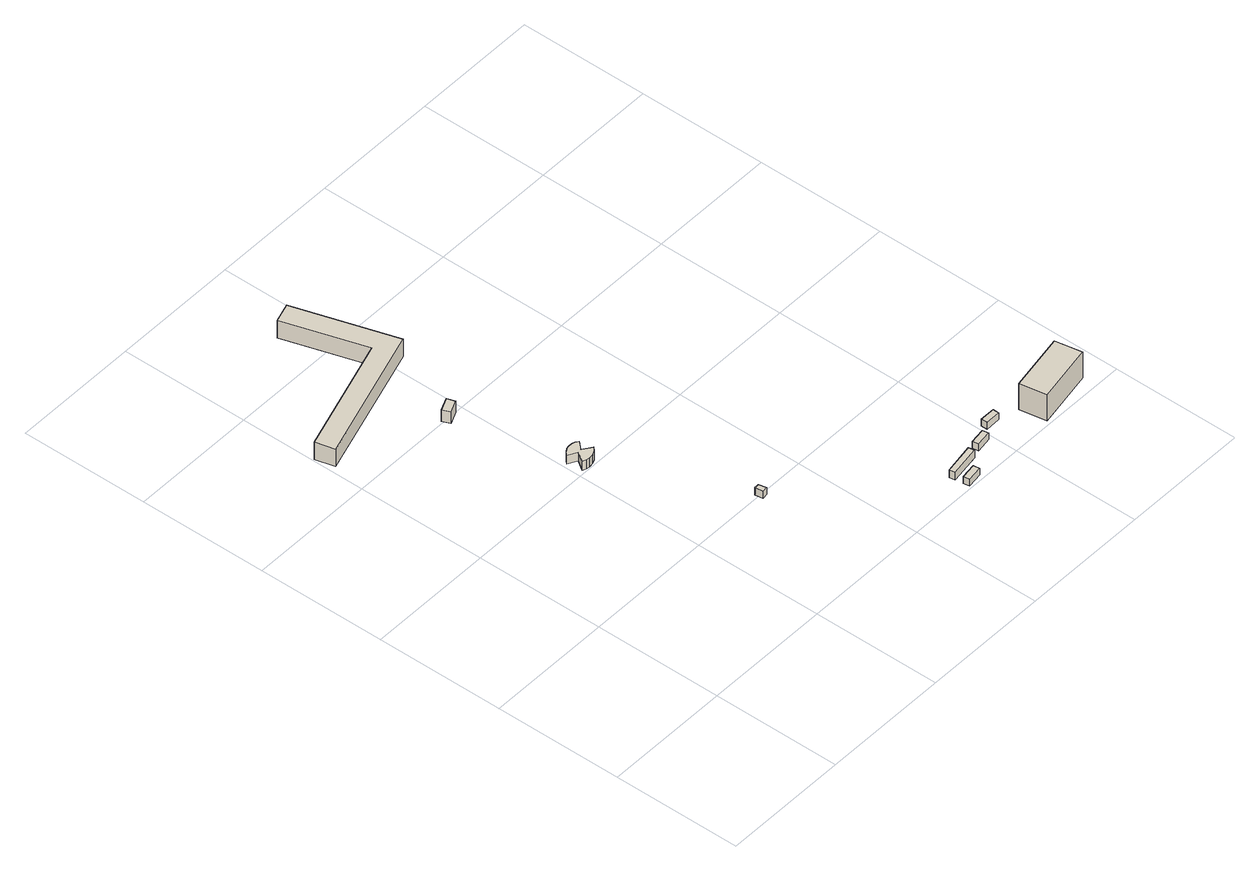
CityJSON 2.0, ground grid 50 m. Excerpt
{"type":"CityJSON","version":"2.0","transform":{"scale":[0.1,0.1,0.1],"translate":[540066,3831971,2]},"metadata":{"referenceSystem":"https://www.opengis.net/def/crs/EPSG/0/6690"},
"CityObjects":{
"building1":{"type":"Building","attributes":{"計測周辺長":193.36,"1/2500図郭":84,"区名":"住之江区","町丁目名称":"南港東７丁目","街区番号":3,"class":"3003","usage":"431","measuredHeight":7.7,"storeysAboveGround":1,"BuildingDetailAttribute.buildingRoofEdgeArea":692.1,"BuildingDetailAttribute.buildingStructureType":"610","BuildingDetailAttribute.buildingStructureOrgType":"2","BuildingDetailAttribute.detailedUsage":"1720","BuildingDetailAttribute.specifiedBuildingCoverageRate":0.6,"BuildingDetailAttribute.surveyYear":2017,"BuildingTsunamiRiskAttribute.description":"1","BuildingTsunamiRiskAttribute.rank":"2","BuildingTsunamiRiskAttribute.depth":1.5,"BuildingHighTideRiskAttribute.description":"1","BuildingHighTideRiskAttribute.rank":"3","BuildingHighTideRiskAttribute.depth":4.26,"BuildingIDAttribute.prefecture":"27","BuildingIDAttribute.city":"27125"},"geometry":[{"type":"Solid","lod":"1","boundaries":[[[[0,1,2,3,4,5]],[[4,6,7,5]],[[3,8,6,4]],[[2,9,8,3]],[[1,10,9,2]],[[0,11,10,1]],[[5,7,11,0]],[[6,8,9,10,11,7]]]]}]},
"building2":{"type":"Building","attributes":{"計測周辺長":33.43,"1/2500図郭":84,"区名":"住之江区","町丁目名称":"南港東５丁目","街区番号":1,"class":"3001","usage":"454","measuredHeight":3.9,"storeysAboveGround":1,"BuildingDetailAttribute.buildingRoofEdgeArea":42.74,"BuildingDetailAttribute.buildingStructureType":"610","BuildingDetailAttribute.buildingStructureOrgType":"2","BuildingDetailAttribute.detailedUsage":"1930","BuildingDetailAttribute.specifiedBuildingCoverageRate":0.6,"BuildingDetailAttribute.surveyYear":2017,"BuildingTsunamiRiskAttribute.description":"1","BuildingTsunamiRiskAttribute.rank":"1","BuildingTsunamiRiskAttribute.depth":0.44,"BuildingHighTideRiskAttribute.description":"1","BuildingHighTideRiskAttribute.rank":"3","BuildingHighTideRiskAttribute.depth":3.2,"BuildingIDAttribute.prefecture":"27","BuildingIDAttribute.city":"27125"},"geometry":[{"type":"Solid","lod":"1","boundaries":[[[[12,13,14,15,16,17,18,19,20,21,22,23,24,25,26]],[[25,27,28,26]],[[24,29,27,25]],[[23,30,29,24]],[[22,31,30,23]],[[21,32,31,22]],[[20,33,32,21]],[[19,34,33,20]],[[18,35,34,19]],[[17,36,35,18]],[[16,37,36,17]],[[15,38,37,16]],[[14,39,38,15]],[[13,40,39,14]],[[12,41,40,13]],[[26,28,41,12]],[[27,29,30,31,32,33,34,35,36,37,38,39,40,41,28]]]]}]},
"building3":{"type":"Building","attributes":{"計測周辺長":17.75,"1/2500図郭":84,"区名":"住之江区","町丁目名称":"南港東７丁目","街区番号":3,"class":"3003","usage":"431","measuredHeight":5,"storeysAboveGround":1,"BuildingDetailAttribute.buildingRoofEdgeArea":18.41,"BuildingDetailAttribute.buildingStructureType":"610","BuildingDetailAttribute.buildingStructureOrgType":"2","BuildingDetailAttribute.detailedUsage":"1720","BuildingDetailAttribute.specifiedBuildingCoverageRate":0.6,"BuildingDetailAttribute.surveyYear":2017,"BuildingTsunamiRiskAttribute.description":"1","BuildingTsunamiRiskAttribute.rank":"2","BuildingTsunamiRiskAttribute.depth":1.4,"BuildingHighTideRiskAttribute.description":"1","BuildingHighTideRiskAttribute.rank":"3","BuildingHighTideRiskAttribute.depth":4.15,"BuildingIDAttribute.prefecture":"27","BuildingIDAttribute.city":"27125"},"geometry":[{"type":"Solid","lod":"1","boundaries":[[[[42,43,44,45]],[[44,46,47,45]],[[43,48,46,44]],[[42,49,48,43]],[[45,47,49,42]],[[46,48,49,47]]]]}]},
"building4":{"type":"Building","attributes":{"class":"3001","measuredHeight":3.2,"BuildingDetailAttribute.specifiedBuildingCoverageRate":0.6,"BuildingDetailAttribute.surveyYear":2017,"BuildingTsunamiRiskAttribute.description":"1","BuildingTsunamiRiskAttribute.rank":"2","BuildingTsunamiRiskAttribute.depth":1.03,"BuildingHighTideRiskAttribute.description":"1","BuildingHighTideRiskAttribute.rank":"3","BuildingHighTideRiskAttribute.depth":3.76,"BuildingIDAttribute.prefecture":"27","BuildingIDAttribute.city":"27125"},"geometry":[{"type":"Solid","lod":"1","boundaries":[[[[50,51,52,53]],[[52,54,55,53]],[[51,56,54,52]],[[50,57,56,51]],[[53,55,57,50]],[[54,56,57,55]]]]}]},
"building5":{"type":"Building","attributes":{"計測周辺長":17.1,"1/2500図郭":84,"区名":"住之江区","町丁目名称":"南港東６丁目","街区番号":5,"class":"3001","usage":"431","storeysAboveGround":1,"BuildingDetailAttribute.buildingRoofEdgeArea":14.83,"BuildingDetailAttribute.buildingStructureType":"610","BuildingDetailAttribute.buildingStructureOrgType":"2","BuildingDetailAttribute.detailedUsage":"1720","BuildingDetailAttribute.specifiedBuildingCoverageRate":0.6,"BuildingDetailAttribute.surveyYear":2017,"BuildingTsunamiRiskAttribute.description":"1","BuildingTsunamiRiskAttribute.rank":"2","BuildingTsunamiRiskAttribute.depth":1.18,"BuildingHighTideRiskAttribute.description":"1","BuildingHighTideRiskAttribute.rank":"3","BuildingHighTideRiskAttribute.depth":3.8,"BuildingIDAttribute.prefecture":"27","BuildingIDAttribute.city":"27125"},"geometry":[{"type":"Solid","lod":"1","boundaries":[[[[58,59,60,61]],[[60,62,63,61]],[[59,64,62,60]],[[58,65,64,59]],[[61,63,65,58]],[[62,64,65,63]]]]}]},
"building6":{"type":"Building","attributes":{"class":"3001","measuredHeight":3.4,"BuildingDetailAttribute.specifiedBuildingCoverageRate":0.6,"BuildingDetailAttribute.surveyYear":2017,"BuildingTsunamiRiskAttribute.description":"1","BuildingTsunamiRiskAttribute.rank":"1","BuildingTsunamiRiskAttribute.depth":0.49,"BuildingHighTideRiskAttribute.description":"1","BuildingHighTideRiskAttribute.rank":"3","BuildingHighTideRiskAttribute.depth":3.13,"BuildingIDAttribute.prefecture":"27","BuildingIDAttribute.city":"27125"},"geometry":[{"type":"Solid","lod":"1","boundaries":[[[[66,67,68,69]],[[68,70,71,69]],[[67,72,70,68]],[[66,73,72,67]],[[69,71,73,66]],[[70,72,73,71]]]]}]},
"building7":{"type":"Building","attributes":{"class":"3001","BuildingDetailAttribute.specifiedBuildingCoverageRate":0.6,"BuildingDetailAttribute.surveyYear":2017,"BuildingTsunamiRiskAttribute.description":"1","BuildingTsunamiRiskAttribute.rank":"1","BuildingTsunamiRiskAttribute.depth":0.33,"BuildingHighTideRiskAttribute.description":"1","BuildingHighTideRiskAttribute.rank":"2","BuildingHighTideRiskAttribute.depth":2.94,"BuildingIDAttribute.prefecture":"27","BuildingIDAttribute.city":"27125"},"geometry":[{"type":"Solid","lod":"1","boundaries":[[[[74,75,76,77]],[[76,78,79,77]],[[75,80,78,76]],[[74,81,80,75]],[[77,79,81,74]],[[78,80,81,79]]]]}]},
"building8":{"type":"Building","attributes":{"class":"3001","BuildingDetailAttribute.specifiedBuildingCoverageRate":0.6,"BuildingDetailAttribute.surveyYear":2017,"BuildingTsunamiRiskAttribute.description":"1","BuildingTsunamiRiskAttribute.rank":"1","BuildingTsunamiRiskAttribute.depth":0.23,"BuildingHighTideRiskAttribute.description":"1","BuildingHighTideRiskAttribute.rank":"2","BuildingHighTideRiskAttribute.depth":2.75,"BuildingIDAttribute.prefecture":"27","BuildingIDAttribute.city":"27125"},"geometry":[{"type":"Solid","lod":"1","boundaries":[[[[82,83,84,85]],[[84,86,87,85]],[[83,88,86,84]],[[82,89,88,83]],[[85,87,89,82]],[[86,88,89,87]]]]}]},
"building9":{"type":"Building","attributes":{"計測周辺長":67.31,"1/2500図郭":84,"区名":"住之江区","町丁目名称":"南港東６丁目","街区番号":5,"class":"3002","usage":"431","measuredHeight":11.5,"storeysAboveGround":1,"BuildingDetailAttribute.buildingRoofEdgeArea":243.85,"BuildingDetailAttribute.buildingStructureType":"610","BuildingDetailAttribute.buildingStructureOrgType":"2","BuildingDetailAttribute.detailedUsage":"1720","BuildingDetailAttribute.specifiedBuildingCoverageRate":0.6,"BuildingDetailAttribute.surveyYear":2017,"BuildingTsunamiRiskAttribute.description":"1","BuildingTsunamiRiskAttribute.rank":"1","BuildingTsunamiRiskAttribute.depth":0.49,"BuildingHighTideRiskAttribute.description":"1","BuildingHighTideRiskAttribute.rank":"2","BuildingHighTideRiskAttribute.depth":2.82,"BuildingIDAttribute.prefecture":"27","BuildingIDAttribute.city":"27125"},"geometry":[{"type":"Solid","lod":"1","boundaries":[[[[90,91,92,93]],[[92,94,95,93]],[[91,96,94,92]],[[90,97,96,91]],[[93,95,97,90]],[[94,96,97,95]]]]}]}
},
"vertices":[
[463,1849,3],[365,2166,3],[440,2189,3],[561,1798,3],[26,1633,3],[7,1707,3],[26,1633,80],[7,1707,80],[561,1798,80],[440,2189,80],[365,2166,80],[463,1849,80],
[535,1004,8],[522,1010,8],[547,1047,8],[512,1066,8],[524,1079,8],[537,1087,8],[550,1090,8],[565,1089,8],[578,1086,8],[588,1078,8],[563,1050,8],[597,1025,8],[584,1012,8],[568,1004,8],[550,1002,8],[568,1004,47],[550,1002,47],[584,1012,47],[597,1025,47],[563,1050,47],[588,1078,47],[578,1086,47],[565,1089,47],[550,1090,47],[537,1087,47],[524,1079,47],[512,1066,47],[547,1047,47],[522,1010,47],[535,1004,47],
[409,1509,2],[461,1532,2],[471,1500,2],[422,1479,2],[471,1500,52],[422,1479,52],[461,1532,52],[409,1509,52],
[796,511,5],[815,513,5],[821,483,5],[800,480,5],[821,483,37],[800,480,37],[815,513,37],[796,511,37],
[1270,31,6],[1331,40,6],[1334,16,6],[1274,7,6],[1334,16,36],[1274,7,36],[1331,40,36],[1270,31,36],
[1262,84,5],[1382,104,5],[1386,81,5],[1266,61,5],[1386,81,39],[1266,61,39],[1382,104,39],[1262,84,39],
[1409,110,13],[1470,119,13],[1474,95,13],[1413,86,13],[1474,95,43],[1413,86,43],[1470,119,43],[1409,110,43],
[1506,129,15],[1506,154,15],[1565,154,15],[1565,130,15],[1565,154,45],[1565,130,45],[1506,154,45],[1506,129,45],
[1642,110,16],[1869,151,16],[1888,47,16],[1660,6,16],[1888,47,132],[1660,6,132],[1869,151,132],[1642,110,132]
]}
